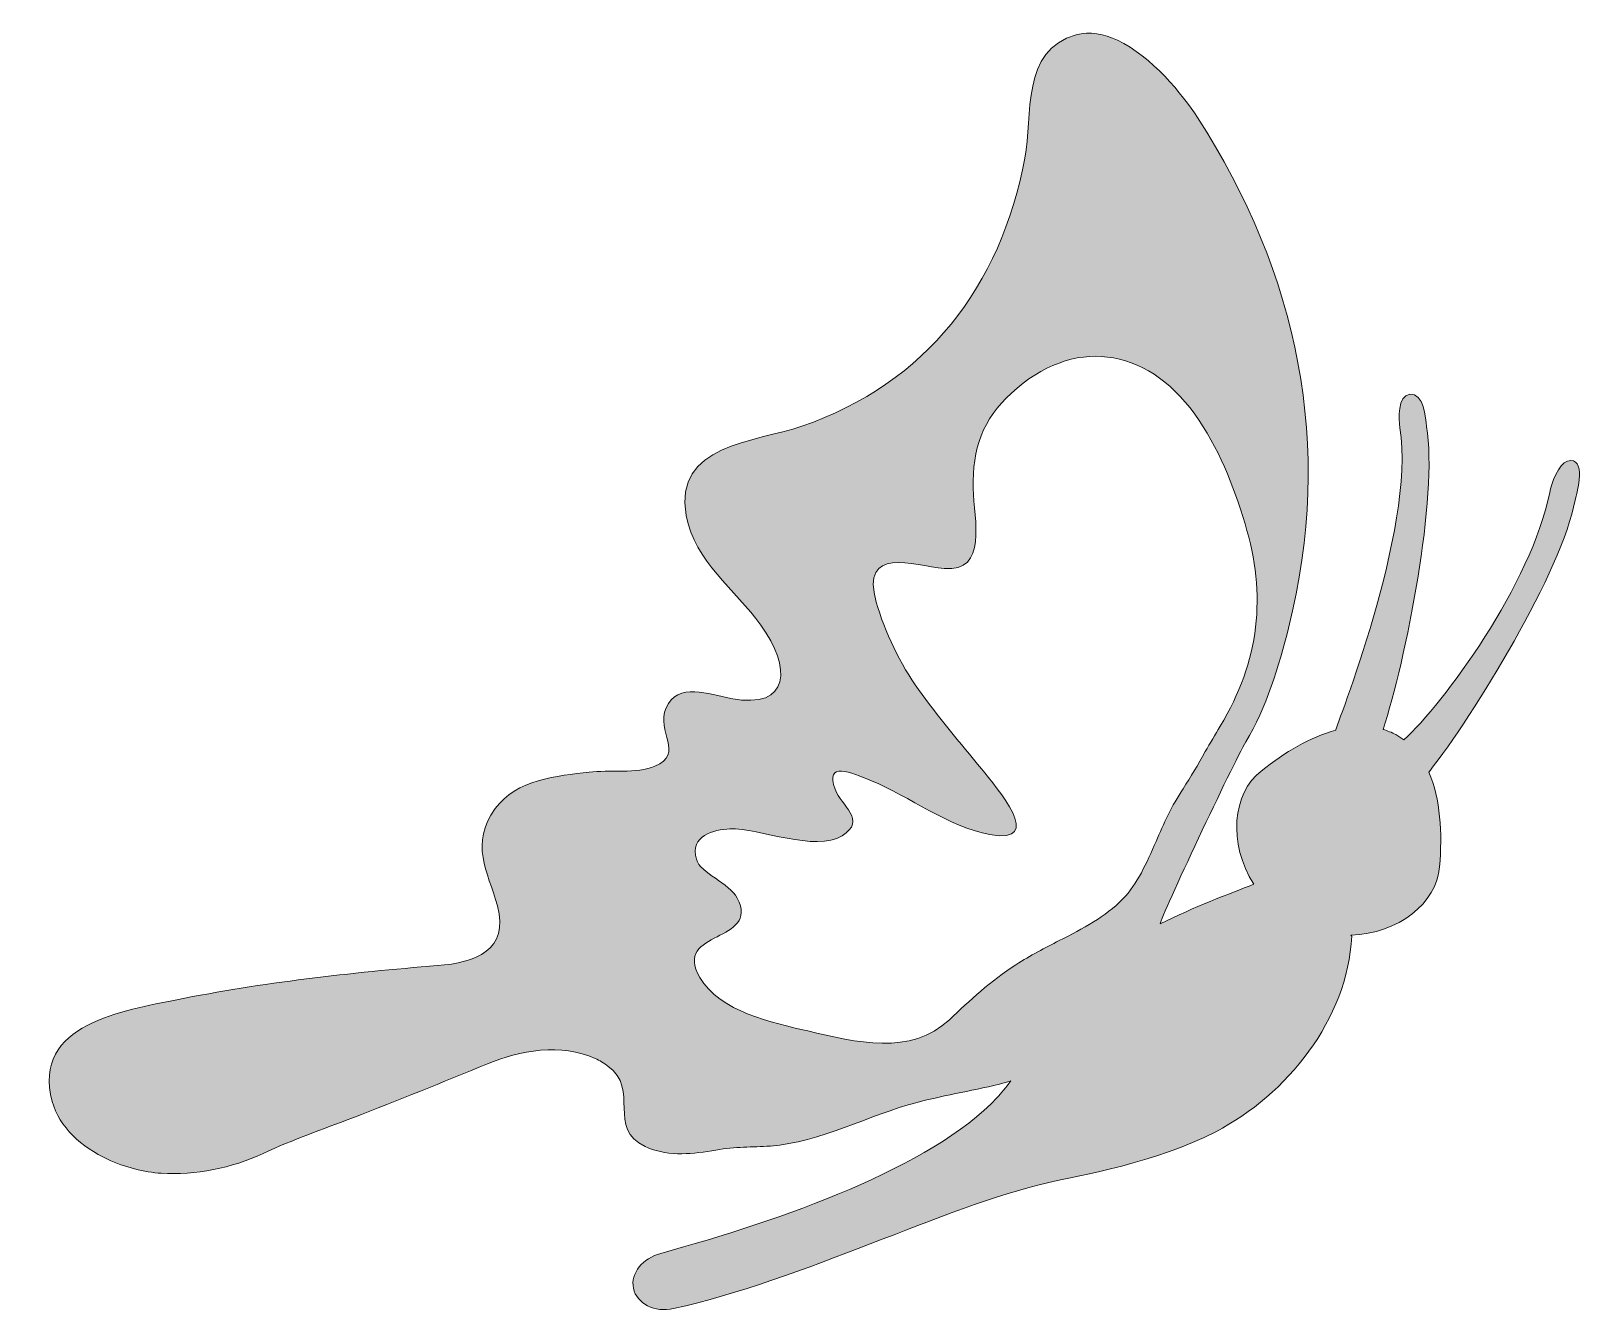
# Model space of a CAD drawing. Header units: inches. Extents: x -1 to 102, y 0 to 85.
import ezdxf

# ---------------------------------------------------------------- set-up
doc = ezdxf.new("R2010")
doc.units = ezdxf.units.IN
doc.header["$MEASUREMENT"] = 0
doc.layers.add('Layer 1', color=7, linetype='Continuous')

msp = doc.modelspace()

# ---------------------------------------------------------------- hatches: boundary and pattern name
at = {"layer": 'Layer 1', "true_color": 0xe95465}
h = msp.add_hatch(color=13, dxfattribs=at)
h.dxf.hatch_style = 2
edge = h.paths.add_edge_path()
edge.add_spline(control_points=[(100.81, 56.36), (100.22, 56.2), (99.73, 54.81), (99.63, 54.28), (98.45, 48.25), (92.56, 40.2), (89.95, 37.85), (89.78, 37.97), (89.6, 38.09), (89.41, 38.19), (89.14, 38.34), (88.86, 38.45), (88.57, 38.53), (90.05, 43.06), (92.26, 54.09), (91.44, 58.65), (91.41, 59.21), (91.27, 60.9), (90.34, 60.79), (89.53, 60.7), (89.59, 59.12), (89.68, 58.57), (90.76, 51.78), (85.35, 38.55), (85.43, 38.49), (83.75, 38.04), (82.03, 37.02), (80.48, 35.77), (78.55, 34.29), (78.27, 30.98), (79.98, 28.26), (78.36, 27.61), (75.97, 26.73), (73.76, 25.62), (73.82, 26.08), (78.61, 36.31), (79.46, 37.71), (80.8, 39.93), (81.66, 42.78), (82.29, 45.27), (85.34, 57.38), (82.92, 68.79), (76.24, 79.18), (75.28, 80.68), (73.18, 83.25), (70.94, 84.3), (70.03, 84.73), (69.09, 84.91), (68.19, 84.66), (64.5, 83.65), (65.31, 79.29), (64.78, 76.48), (63.17, 67.96), (58.27, 61.53), (49.97, 58.67), (46.88, 57.6), (41.42, 57.49), (42.3, 52.74), (42.86, 49.67), (45.55, 47.84), (47.26, 45.45), (49.23, 42.7), (49.31, 39.83), (45.25, 40.59), (43.84, 40.86), (41.71, 41.71), (40.96, 39.97), (40.27, 38.38), (42.22, 36.94), (40.22, 36.09), (39.03, 35.58), (37.14, 35.85), (35.86, 35.7), (33.75, 35.45), (31, 35.22), (29.62, 33.28), (27.91, 30.88), (29.11, 29.19), (29.76, 26.81), (30.56, 23.86), (28.3, 23.05), (25.78, 22.85), (20.07, 22.39), (14.08, 21.72), (8.47, 20.58), (5.03, 19.89), (-1.2, 18.98), (0.2, 13.83), (0.67, 12.1), (2.16, 10.8), (3.88, 9.99), (5.04, 9.45), (6.31, 9.13), (7.44, 9.06), (9.69, 8.92), (12.16, 9.41), (14.2, 10.37), (16.19, 11.31), (18.14, 11.96), (20.16, 12.75), (23.18, 13.92), (26.12, 15.1), (29.1, 16.33), (31.21, 17.2), (34.02, 17.73), (36.25, 16.68), (36.54, 16.55), (36.82, 16.38), (37.09, 16.18), (39.25, 14.62), (36.99, 12.05), (39.58, 10.83), (39.58, 10.83), (39.76, 10.75), (39.76, 10.75), (41.2, 10.16), (42.78, 10.34), (44.27, 10.6), (45.55, 10.83), (46.64, 10.78), (47.89, 10.87), (51.17, 11.1), (54.46, 12.94), (57.63, 13.77), (59.59, 14.28), (61.49, 14.56), (63.47, 15.08), (63.59, 15.11), (63.72, 15.15), (63.85, 15.19), (63.52, 14.75), (63.21, 14.37), (62.94, 14.09), (58.57, 9.43), (48.61, 5.94), (40.6, 3.74), (39.44, 3.42), (38.58, 2.44), (38.79, 1.42), (39, 0.41), (40.21, -0.21), (41.46, 0.07), (50.04, 1.99), (59.4, 6.82), (66.29, 8.43), (68.57, 8.96), (73.42, 9.73), (77.45, 11.82), (82.2, 14.29), (86.19, 19.26), (86.49, 24.8), (86.47, 24.82), (86.45, 24.85), (86.43, 24.87), (89.58, 24.98), (92.13, 27), (92.31, 29.4), (92.52, 31.66), (92.37, 33.94), (91.6, 35.7), (91.61, 35.72), (91.62, 35.73), (91.64, 35.75), (94.56, 39.42), (100.5, 49.16), (101.31, 53.75), (101.46, 54.26), (102.1, 56.71), (100.81, 56.36)], knot_values=[0, 0, 0, 0, 1, 1, 1, 2, 2, 2, 3, 3, 3, 4, 4, 4, 5, 5, 5, 6, 6, 6, 7, 7, 7, 8, 8, 8, 9, 9, 9, 10, 10, 10, 11, 11, 11, 12, 12, 12, 13, 13, 13, 14, 14, 14, 15, 15, 15, 16, 16, 16, 17, 17, 17, 18, 18, 18, 19, 19, 19, 20, 20, 20, 21, 21, 21, 22, 22, 22, 23, 23, 23, 24, 24, 24, 25, 25, 25, 26, 26, 26, 27, 27, 27, 28, 28, 28, 29, 29, 29, 30, 30, 30, 31, 31, 31, 32, 32, 32, 33, 33, 33, 34, 34, 34, 35, 35, 35, 36, 36, 36, 37, 37, 37, 38, 38, 38, 39, 39, 39, 40, 40, 40, 41, 41, 41, 42, 42, 42, 43, 43, 43, 44, 44, 44, 45, 45, 45, 46, 46, 46, 47, 47, 47, 48, 48, 48, 49, 49, 49, 50, 50, 50, 51, 51, 51, 52, 52, 52, 53, 53, 53, 54, 54, 54, 55, 55, 55, 56, 56, 56, 56], degree=3, periodic=1)
edge = h.paths.add_edge_path()
edge.add_spline(control_points=[(71.29, 27.28), (70.12, 26.08), (68.64, 25.32), (67.06, 24.51), (66.12, 24.03), (65.15, 23.53), (64.19, 22.91), (62.51, 21.84), (61.12, 20.53), (59.77, 19.26), (57.2, 16.84), (53.58, 17.76), (50.37, 18.51), (48.03, 19.06), (44.54, 19.76), (43.2, 22.07), (41.35, 25.24), (47.27, 24.33), (45.68, 27.34), (45.16, 28.32), (43.24, 28.99), (42.97, 29.91), (42.51, 31.48), (44.15, 31.89), (45.19, 31.93), (47.16, 31.99), (50.87, 30.37), (52.65, 31.47), (54.32, 32.52), (52.58, 33.46), (52.18, 34.56), (51.48, 36.46), (53.26, 35.67), (54.54, 35.15), (57.2, 34.06), (59.66, 32.07), (62.46, 31.56), (66.21, 30.86), (62.93, 34.65), (61.9, 35.91), (60.5, 37.63), (58.98, 39.41), (57.72, 41.18), (56.55, 42.81), (55.46, 45.05), (54.91, 46.99), (53.87, 50.75), (57.34, 49.42), (59.42, 49.23), (62.36, 48.96), (61.4, 52.46), (61.35, 54.54), (61.28, 57.19), (61.98, 59.11), (63.89, 60.87), (67.96, 64.62), (72.8, 63.98), (76.06, 59.47), (77.64, 57.28), (78.62, 54.78), (79.4, 52.19), (80.84, 47.46), (80.37, 43.08), (77.75, 38.75), (77.41, 38.19), (77.09, 37.63), (76.76, 37.06), (76.27, 36.19), (75.8, 35.37), (75.29, 34.6), (74.53, 33.46), (74, 32.26), (73.49, 31.1), (72.86, 29.65), (72.26, 28.28), (71.29, 27.28)], knot_values=[0, 0, 0, 0, 1, 1, 1, 2, 2, 2, 3, 3, 3, 4, 4, 4, 5, 5, 5, 6, 6, 6, 7, 7, 7, 8, 8, 8, 9, 9, 9, 10, 10, 10, 11, 11, 11, 12, 12, 12, 13, 13, 13, 14, 14, 14, 15, 15, 15, 16, 16, 16, 17, 17, 17, 18, 18, 18, 19, 19, 19, 20, 20, 20, 21, 21, 21, 22, 22, 22, 23, 23, 23, 24, 24, 24, 25, 25, 25, 25], degree=3, periodic=1)

# ---------------------------------------------------------------- linework, layer by layer
at = {"layer": 'Layer 1', "lineweight": 0}
for points, knots in [([(100.81, 56.36), (100.22, 56.2), (99.73, 54.81), (99.63, 54.28), (98.45, 48.25), (92.56, 40.2), (89.95, 37.85), (89.78, 37.97), (89.6, 38.09), (89.41, 38.19), (89.14, 38.34), (88.86, 38.45), (88.57, 38.53), (90.05, 43.06), (92.26, 54.09), (91.44, 58.65), (91.41, 59.21), (91.27, 60.9), (90.34, 60.79), (89.53, 60.7), (89.59, 59.12), (89.68, 58.57), (90.76, 51.78), (85.35, 38.55), (85.43, 38.49), (83.75, 38.04), (82.03, 37.02), (80.48, 35.77), (78.55, 34.29), (78.27, 30.98), (79.98, 28.26), (78.36, 27.61), (75.97, 26.73), (73.76, 25.62), (73.82, 26.08), (78.61, 36.31), (79.46, 37.71), (80.8, 39.93), (81.66, 42.78), (82.29, 45.27), (85.34, 57.38), (82.92, 68.79), (76.24, 79.18), (75.28, 80.68), (73.18, 83.25), (70.94, 84.3), (70.03, 84.73), (69.09, 84.91), (68.19, 84.66), (64.5, 83.65), (65.31, 79.29), (64.78, 76.48), (63.17, 67.96), (58.27, 61.53), (49.97, 58.67), (46.88, 57.6), (41.42, 57.49), (42.3, 52.74), (42.86, 49.67), (45.55, 47.84), (47.26, 45.45), (49.23, 42.7), (49.31, 39.83), (45.25, 40.59), (43.84, 40.86), (41.71, 41.71), (40.96, 39.97), (40.27, 38.38), (42.22, 36.94), (40.22, 36.09), (39.03, 35.58), (37.14, 35.85), (35.86, 35.7), (33.75, 35.45), (31, 35.22), (29.62, 33.28), (27.91, 30.88), (29.11, 29.19), (29.76, 26.81), (30.56, 23.86), (28.3, 23.05), (25.78, 22.85), (20.07, 22.39), (14.08, 21.72), (8.47, 20.58), (5.03, 19.89), (-1.2, 18.98), (0.2, 13.83), (0.67, 12.1), (2.16, 10.8), (3.88, 9.99), (5.04, 9.45), (6.31, 9.13), (7.44, 9.06), (9.69, 8.92), (12.16, 9.41), (14.2, 10.37), (16.19, 11.31), (18.14, 11.96), (20.16, 12.75), (23.18, 13.92), (26.12, 15.1), (29.1, 16.33), (31.21, 17.2), (34.02, 17.73), (36.25, 16.68), (36.54, 16.55), (36.82, 16.38), (37.09, 16.18), (39.25, 14.62), (36.99, 12.05), (39.58, 10.83), (39.58, 10.83), (39.76, 10.75), (39.76, 10.75), (41.2, 10.16), (42.78, 10.34), (44.27, 10.6), (45.55, 10.83), (46.64, 10.78), (47.89, 10.87), (51.17, 11.1), (54.46, 12.94), (57.63, 13.77), (59.59, 14.28), (61.49, 14.56), (63.47, 15.08), (63.59, 15.11), (63.72, 15.15), (63.85, 15.19), (63.52, 14.75), (63.21, 14.37), (62.94, 14.09), (58.57, 9.43), (48.61, 5.94), (40.6, 3.74), (39.44, 3.42), (38.58, 2.44), (38.79, 1.42), (39, 0.41), (40.21, -0.21), (41.46, 0.07), (50.04, 1.99), (59.4, 6.82), (66.29, 8.43), (68.57, 8.96), (73.42, 9.73), (77.45, 11.82), (82.2, 14.29), (86.19, 19.26), (86.49, 24.8), (86.47, 24.82), (86.45, 24.85), (86.43, 24.87), (89.58, 24.98), (92.13, 27), (92.31, 29.4), (92.52, 31.66), (92.37, 33.94), (91.6, 35.7), (91.61, 35.72), (91.62, 35.73), (91.64, 35.75), (94.56, 39.42), (100.5, 49.16), (101.31, 53.75), (101.46, 54.26), (102.1, 56.71), (100.81, 56.36)], [0, 0, 0, 0, 1, 1, 1, 2, 2, 2, 3, 3, 3, 4, 4, 4, 5, 5, 5, 6, 6, 6, 7, 7, 7, 8, 8, 8, 9, 9, 9, 10, 10, 10, 11, 11, 11, 12, 12, 12, 13, 13, 13, 14, 14, 14, 15, 15, 15, 16, 16, 16, 17, 17, 17, 18, 18, 18, 19, 19, 19, 20, 20, 20, 21, 21, 21, 22, 22, 22, 23, 23, 23, 24, 24, 24, 25, 25, 25, 26, 26, 26, 27, 27, 27, 28, 28, 28, 29, 29, 29, 30, 30, 30, 31, 31, 31, 32, 32, 32, 33, 33, 33, 34, 34, 34, 35, 35, 35, 36, 36, 36, 37, 37, 37, 38, 38, 38, 39, 39, 39, 40, 40, 40, 41, 41, 41, 42, 42, 42, 43, 43, 43, 44, 44, 44, 45, 45, 45, 46, 46, 46, 47, 47, 47, 48, 48, 48, 49, 49, 49, 50, 50, 50, 51, 51, 51, 52, 52, 52, 53, 53, 53, 54, 54, 54, 55, 55, 55, 56, 56, 56, 56]), ([(71.29, 27.28), (70.12, 26.08), (68.64, 25.32), (67.06, 24.51), (66.12, 24.03), (65.15, 23.53), (64.19, 22.91), (62.51, 21.84), (61.12, 20.53), (59.77, 19.26), (57.2, 16.84), (53.58, 17.76), (50.37, 18.51), (48.03, 19.06), (44.54, 19.76), (43.2, 22.07), (41.35, 25.24), (47.27, 24.33), (45.68, 27.34), (45.16, 28.32), (43.24, 28.99), (42.97, 29.91), (42.51, 31.48), (44.15, 31.89), (45.19, 31.93), (47.16, 31.99), (50.87, 30.37), (52.65, 31.47), (54.32, 32.52), (52.58, 33.46), (52.18, 34.56), (51.48, 36.46), (53.26, 35.67), (54.54, 35.15), (57.2, 34.06), (59.66, 32.07), (62.46, 31.56), (66.21, 30.86), (62.93, 34.65), (61.9, 35.91), (60.5, 37.63), (58.98, 39.41), (57.72, 41.18), (56.55, 42.81), (55.46, 45.05), (54.91, 46.99), (53.87, 50.75), (57.34, 49.42), (59.42, 49.23), (62.36, 48.96), (61.4, 52.46), (61.35, 54.54), (61.28, 57.19), (61.98, 59.11), (63.89, 60.87), (67.96, 64.62), (72.8, 63.98), (76.06, 59.47), (77.64, 57.28), (78.62, 54.78), (79.4, 52.19), (80.84, 47.46), (80.37, 43.08), (77.75, 38.75), (77.41, 38.19), (77.09, 37.63), (76.76, 37.06), (76.27, 36.19), (75.8, 35.37), (75.29, 34.6), (74.53, 33.46), (74, 32.26), (73.49, 31.1), (72.86, 29.65), (72.26, 28.28), (71.29, 27.28)], [0, 0, 0, 0, 1, 1, 1, 2, 2, 2, 3, 3, 3, 4, 4, 4, 5, 5, 5, 6, 6, 6, 7, 7, 7, 8, 8, 8, 9, 9, 9, 10, 10, 10, 11, 11, 11, 12, 12, 12, 13, 13, 13, 14, 14, 14, 15, 15, 15, 16, 16, 16, 17, 17, 17, 18, 18, 18, 19, 19, 19, 20, 20, 20, 21, 21, 21, 22, 22, 22, 23, 23, 23, 24, 24, 24, 25, 25, 25, 25])]:
    msp.add_open_spline(points, degree=3, knots=knots, dxfattribs=at)

doc.saveas('drawing.dxf')
